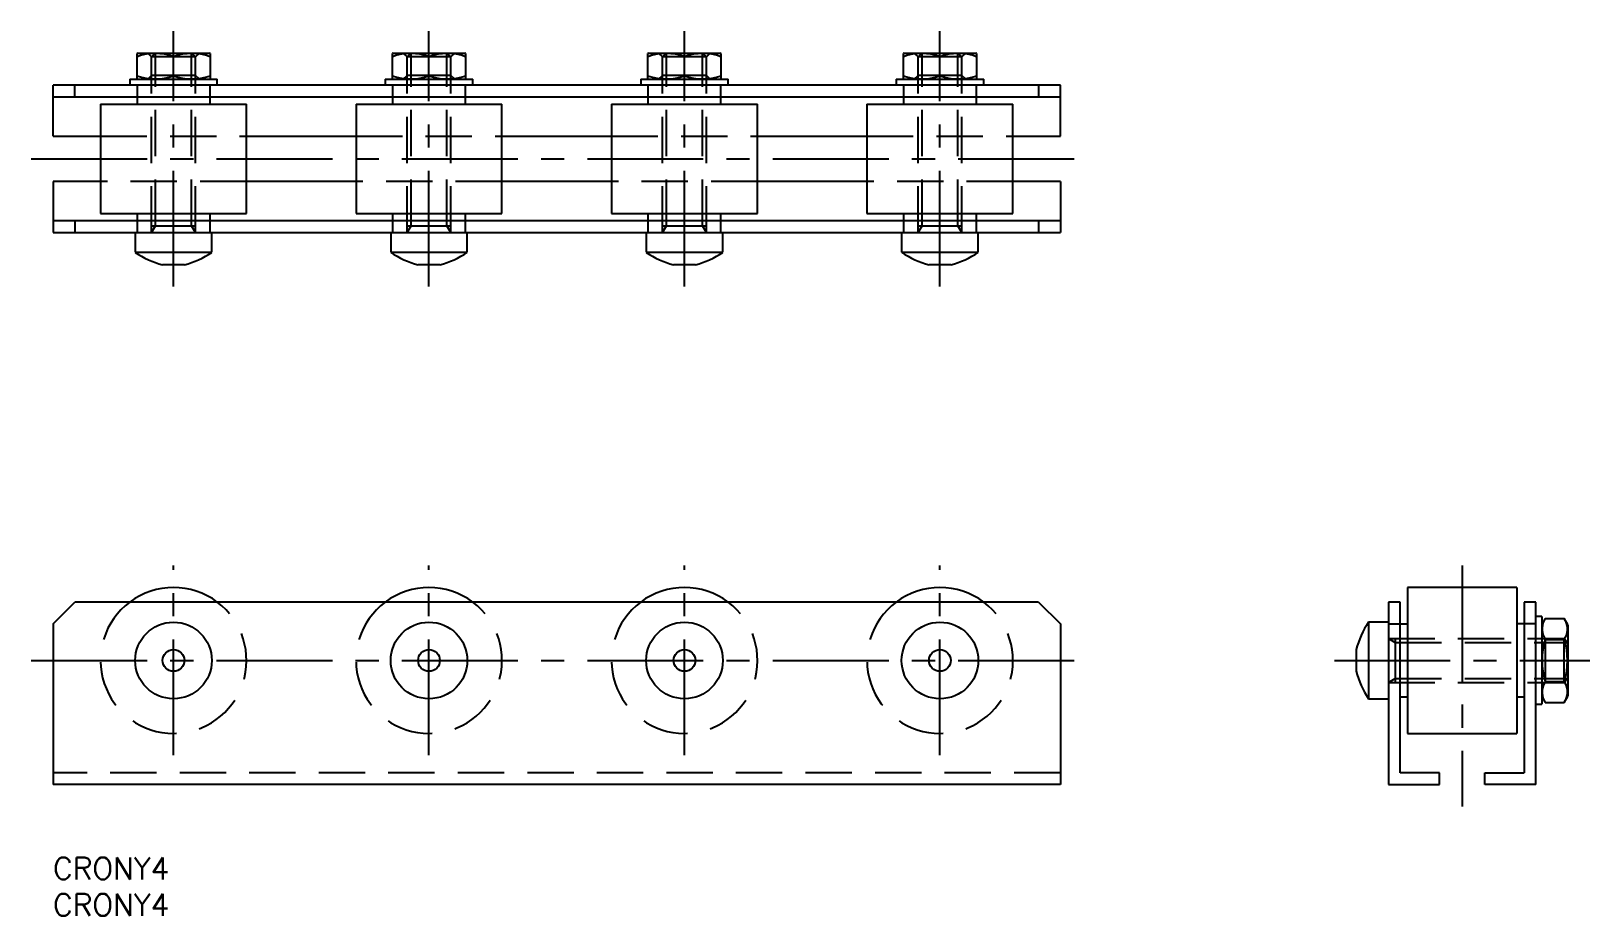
# Model space of a CAD drawing. Extents: x -3 to 211, y -8 to 113.
import ezdxf

# ---------------------------------------------------------------- set-up
doc = ezdxf.new("R2010")
doc.units = 0
doc.header["$LTSCALE"] = 0.5
doc.linetypes.add('CENTER', pattern=[50.8, 31.75, -6.35, 6.35, -6.35])
doc.linetypes.add('DASHED', pattern=[19.05, 12.7, -6.35])
for name, color, linetype in [('MSM_CENTER', 1, 'CENTER'), ('MSM_CONTINUOUS', 7, 'CONTINUOUS'), ('MSM_DASHED', 4, 'DASHED'), ('MSM_PART_NUMBER', 7, 'CONTINUOUS')]:
    doc.layers.add(name, color=color, linetype=linetype)
doc.styles.get("Standard").update_dxf_attribs({"font": 'txt.shx', "height": 3, "bigfont": 'bigfont.shx'})

# ---------------------------------------------------------------- blocks, each defined once
blk = doc.blocks.new('*U28')
at = {"layer": 'MSM_PART_NUMBER'}
blk.add_text('CRONY4', height=3, dxfattribs=at).set_placement((0, -3))
blk = doc.blocks.new('*U29')
at = {"layer": 'MSM_PART_NUMBER'}
blk.add_text('CRONY4', height=3, dxfattribs=at).set_placement((0, -8))

msp = doc.modelspace()

# ---------------------------------------------------------------- linework, layer by layer
at = {"layer": 'MSM_CENTER'}
for p, q in [((16.5, 78.24), (16.5, 113.24)), ((51.5, 78.24), (51.5, 113.24)), ((86.5, 78.24), (86.5, 113.24)), ((121.5, 78.24), (121.5, 113.24)), ((-3, 95.74), (141, 95.74)), ((16.5, 14), (16.5, 40)), ((51.5, 14), (51.5, 40)), ((86.5, 14), (86.5, 40)), ((121.5, 14), (121.5, 40)), ((193.03, 40), (193.03, 7)), ((-3, 27), (141, 27)), ((175.53, 27), (210.53, 27))]:
    msp.add_line(p, q, dxfattribs=at)
at = {"layer": 'MSM_CONTINUOUS'}
for p, q in [((11.6, 110.24), (11.5, 110.18)), ((11.5, 106.7), (11.5, 110.18)), ((11.6, 110.24), (21.4, 110.24)), ((16.5, 107.14), (16.5, 109.73)), ((21.5, 110.18), (21.4, 110.24)), ((21.5, 110.18), (21.5, 106.7)), ((46.6, 110.24), (46.5, 110.18)), ((46.5, 106.7), (46.5, 110.18)), ((46.6, 110.24), (56.4, 110.24)), ((51.5, 107.14), (51.5, 109.73)), ((56.5, 110.18), (56.4, 110.24)), ((56.5, 110.18), (56.5, 106.7)), ((81.6, 110.24), (81.5, 110.18)), ((81.5, 106.7), (81.5, 110.18)), ((81.6, 110.24), (91.4, 110.24)), ((86.5, 107.14), (86.5, 109.73)), ((91.5, 110.18), (91.4, 110.24)), ((91.5, 110.18), (91.5, 106.7)), ((116.6, 110.24), (116.5, 110.18)), ((116.5, 106.7), (116.5, 110.18)), ((116.6, 110.24), (126.4, 110.24)), ((121.5, 107.14), (121.5, 109.73)), ((126.5, 110.18), (126.4, 110.24)), ((126.5, 110.18), (126.5, 106.7)), ((0, 98.84), (0, 105.84)), ((138, 105.84), (0, 105.84)), ((3, 104.24), (3, 105.84)), ((10.5, 106.64), (10.5, 105.84)), ((10.5, 106.64), (22.5, 106.64)), ((11.5, 106.7), (11.6, 106.64)), ((21.4, 106.64), (21.5, 106.7)), ((22.5, 105.84), (22.5, 106.64)), ((45.5, 106.64), (45.5, 105.84)), ((45.5, 106.64), (57.5, 106.64)), ((46.5, 106.7), (46.6, 106.64)), ((56.4, 106.64), (56.5, 106.7)), ((57.5, 105.84), (57.5, 106.64)), ((80.5, 106.64), (80.5, 105.84)), ((80.5, 106.64), (92.5, 106.64)), ((81.5, 106.7), (81.6, 106.64)), ((91.4, 106.64), (91.5, 106.7)), ((92.5, 105.84), (92.5, 106.64)), ((115.5, 106.64), (115.5, 105.84)), ((115.5, 106.64), (127.5, 106.64)), ((116.5, 106.7), (116.6, 106.64)), ((126.4, 106.64), (126.5, 106.7)), ((127.5, 105.84), (127.5, 106.64)), ((135, 105.84), (135, 104.24)), ((138, 98.84), (138, 105.84)), ((0, 104.24), (138, 104.24)), ((6.5, 103.24), (6.5, 88.24)), ((6.5, 103.24), (26.5, 103.24)), ((11.5, 104.24), (11.5, 103.24)), ((21.5, 103.24), (21.5, 104.24)), ((26.5, 88.24), (26.5, 103.24)), ((41.5, 103.24), (41.5, 88.24)), ((41.5, 103.24), (61.5, 103.24)), ((46.5, 104.24), (46.5, 103.24)), ((56.5, 103.24), (56.5, 104.24)), ((61.5, 88.24), (61.5, 103.24)), ((76.5, 103.24), (76.5, 88.24)), ((76.5, 103.24), (96.5, 103.24)), ((81.5, 104.24), (81.5, 103.24)), ((91.5, 103.24), (91.5, 104.24)), ((96.5, 88.24), (96.5, 103.24)), ((111.5, 103.24), (111.5, 88.24)), ((111.5, 103.24), (131.5, 103.24)), ((116.5, 104.24), (116.5, 103.24)), ((126.5, 103.24), (126.5, 104.24)), ((131.5, 88.24), (131.5, 103.24)), ((0, 98.84), (6.5, 98.84)), ((26.5, 98.84), (41.5, 98.84)), ((61.5, 98.84), (76.5, 98.84)), ((96.5, 98.84), (111.5, 98.84)), ((131.5, 98.84), (138, 98.84)), ((0, 92.64), (0, 85.64)), ((6.5, 92.64), (0, 92.64)), ((41.5, 92.64), (26.5, 92.64)), ((76.5, 92.64), (61.5, 92.64)), ((111.5, 92.64), (96.5, 92.64)), ((138, 92.64), (131.5, 92.64)), ((138, 92.64), (138, 85.64)), ((6.5, 88.24), (26.5, 88.24)), ((11.5, 88.24), (11.5, 87.24)), ((21.5, 87.24), (21.5, 88.24)), ((41.5, 88.24), (61.5, 88.24)), ((46.5, 88.24), (46.5, 87.24)), ((56.5, 87.24), (56.5, 88.24)), ((76.5, 88.24), (96.5, 88.24)), ((81.5, 88.24), (81.5, 87.24)), ((91.5, 87.24), (91.5, 88.24)), ((111.5, 88.24), (131.5, 88.24)), ((116.5, 88.24), (116.5, 87.24)), ((126.5, 87.24), (126.5, 88.24)), ((138, 87.24), (0, 87.24)), ((0, 85.64), (138, 85.64)), ((3, 87.24), (3, 85.64)), ((11.25, 85.64), (11.25, 82.93)), ((21.75, 82.93), (21.75, 85.64)), ((46.25, 85.64), (46.25, 82.93)), ((56.75, 82.93), (56.75, 85.64)), ((81.25, 85.64), (81.25, 82.93)), ((91.75, 82.93), (91.75, 85.64)), ((116.25, 85.64), (116.25, 82.93)), ((126.75, 82.93), (126.75, 85.64)), ((135, 87.24), (135, 85.64)), ((11.25, 82.93), (21.75, 82.93)), ((15.01, 81.24), (17.99, 81.24)), ((46.25, 82.93), (56.75, 82.93)), ((50.01, 81.24), (52.99, 81.24)), ((81.25, 82.93), (91.75, 82.93)), ((85.01, 81.24), (87.99, 81.24)), ((116.25, 82.93), (126.75, 82.93)), ((120.01, 81.24), (122.99, 81.24)), ((185.53, 37), (185.53, 17)), ((200.53, 37), (185.53, 37)), ((200.53, 37), (200.53, 17)), ((0, 32), (3, 35)), ((135, 35), (3, 35)), ((135, 35), (138, 32)), ((184.53, 35), (182.93, 35)), ((182.93, 35), (182.93, 10)), ((184.53, 11.6), (184.53, 35)), ((201.53, 35), (201.53, 11.6)), ((203.13, 35), (201.53, 35)), ((203.13, 10), (203.13, 35)), ((180.22, 32.25), (180.22, 21.75)), ((182.93, 32.25), (180.22, 32.25)), ((203.93, 33), (203.13, 33)), ((203.93, 33), (203.93, 21)), ((204.43, 32.77), (203.93, 31.9)), ((204.43, 32.77), (207.02, 32.77)), ((207.53, 31.9), (207.02, 32.77)), ((0, 32), (0, 10)), ((138, 32), (138, 10)), ((182.93, 32), (185.53, 32)), ((203.13, 32), (200.53, 32)), ((207.53, 31.9), (207.53, 22.1)), ((178.53, 28.49), (178.53, 25.51)), ((204.43, 29.89), (207.02, 29.89)), ((204.43, 24.11), (207.02, 24.11)), ((180.22, 21.75), (182.93, 21.75)), ((184.53, 22), (185.53, 22)), ((200.53, 22), (201.53, 22)), ((203.93, 22.1), (204.43, 21.23)), ((207.02, 21.23), (207.53, 22.1)), ((203.13, 21), (203.93, 21)), ((204.43, 21.23), (207.02, 21.23)), ((185.53, 17), (200.53, 17)), ((189.93, 11.6), (184.53, 11.6)), ((189.93, 10), (189.93, 11.6)), ((196.13, 11.6), (201.53, 11.6)), ((196.13, 10), (196.13, 11.6)), ((138, 10), (0, 10)), ((182.93, 10), (189.93, 10)), ((203.13, 10), (196.13, 10))]:
    msp.add_line(p, q, dxfattribs=at)
for centre, radius in [((16.5, 27), 5.25), ((51.5, 27), 5.25), ((86.5, 27), 5.25), ((121.5, 27), 5.25), ((16.5, 27), 1.49), ((51.5, 27), 1.49), ((86.5, 27), 1.49), ((121.5, 27), 1.49)]:
    msp.add_circle(centre, radius, dxfattribs=at)
for centre, radius, start, end in [((14, 102.81), 7.37, 70.1592, 109.8408), ((19, 102.81), 7.37, 70.1592, 109.8408), ((49, 102.81), 7.37, 70.1592, 109.8408), ((54, 102.81), 7.37, 70.1592, 109.8408), ((84, 102.81), 7.37, 70.1592, 109.8408), ((89, 102.81), 7.37, 70.1592, 109.8408), ((119, 102.81), 7.37, 70.1592, 109.8408), ((124, 102.81), 7.37, 70.1592, 109.8408), ((14, 114.07), 7.37, 250.1592, 289.8408), ((19, 114.07), 7.37, 250.1592, 289.8408), ((49, 114.07), 7.37, 250.1592, 289.8408), ((54, 114.07), 7.37, 250.1592, 289.8408), ((84, 114.07), 7.37, 250.1592, 289.8408), ((89, 114.07), 7.37, 250.1592, 289.8408), ((119, 114.07), 7.37, 250.1592, 289.8408), ((124, 114.07), 7.37, 250.1592, 289.8408), ((18.04, 92.97), 12.12, 235.9445, 255.5214), ((14.96, 92.97), 12.12, 284.4786, 304.0555), ((53.04, 92.97), 12.12, 235.9445, 255.5214), ((49.96, 92.97), 12.12, 284.4786, 304.0555), ((88.04, 92.97), 12.12, 235.9445, 255.5214), ((84.96, 92.97), 12.12, 284.4786, 304.0555), ((123.04, 92.97), 12.12, 235.9445, 255.5214), ((119.96, 92.97), 12.12, 284.4786, 304.0555), ((16.5, 27), 10, 53.1301, 126.8699), ((51.5, 27), 10, 53.1301, 126.8699), ((86.5, 27), 10, 53.1301, 126.8699), ((121.5, 27), 10, 53.1301, 126.8699), ((190.26, 25.46), 12.12, 145.9445, 165.5214), ((206.54, 31.33), 2.56, 154.3574, 214.3573), ((204.91, 31.33), 2.56, 325.6427, 25.6426), ((213.59, 27), 9.61, 162.5124, 197.4876), ((197.86, 27), 9.61, 342.5124, 17.4876), ((190.26, 28.54), 12.12, 194.4786, 214.0555), ((206.54, 22.67), 2.56, 145.6427, 205.6426), ((204.91, 22.67), 2.56, 334.3574, 34.3573)]:
    msp.add_arc(centre, radius, start, end, dxfattribs=at)
at = {"layer": 'MSM_DASHED'}
for p, q in [((12.96, 110.24), (13.5, 109.7)), ((14.04, 110.24), (13.5, 109.7)), ((19.5, 109.7), (13.5, 109.7)), ((13.5, 85.64), (13.5, 109.7)), ((14.04, 86.58), (14.04, 110.24)), ((18.96, 110.24), (19.5, 109.7)), ((18.96, 86.58), (18.96, 110.24)), ((20.04, 110.24), (19.5, 109.7)), ((19.5, 85.64), (19.5, 109.7)), ((47.96, 110.24), (48.5, 109.7)), ((49.04, 110.24), (48.5, 109.7)), ((54.5, 109.7), (48.5, 109.7)), ((48.5, 85.64), (48.5, 109.7)), ((49.04, 86.58), (49.04, 110.24)), ((53.96, 110.24), (54.5, 109.7)), ((53.96, 86.58), (53.96, 110.24)), ((55.04, 110.24), (54.5, 109.7)), ((54.5, 85.64), (54.5, 109.7)), ((82.96, 110.24), (83.5, 109.7)), ((84.04, 110.24), (83.5, 109.7)), ((89.5, 109.7), (83.5, 109.7)), ((83.5, 85.64), (83.5, 109.7)), ((84.04, 86.58), (84.04, 110.24)), ((88.96, 110.24), (89.5, 109.7)), ((88.96, 86.58), (88.96, 110.24)), ((90.04, 110.24), (89.5, 109.7)), ((89.5, 85.64), (89.5, 109.7)), ((117.96, 110.24), (118.5, 109.7)), ((119.04, 110.24), (118.5, 109.7)), ((124.5, 109.7), (118.5, 109.7)), ((118.5, 85.64), (118.5, 109.7)), ((119.04, 86.58), (119.04, 110.24)), ((123.96, 110.24), (124.5, 109.7)), ((123.96, 86.58), (123.96, 110.24)), ((125.04, 110.24), (124.5, 109.7)), ((124.5, 85.64), (124.5, 109.7)), ((12.96, 106.64), (13.5, 107.18)), ((19.5, 107.18), (13.5, 107.18)), ((20.04, 106.64), (19.5, 107.18)), ((47.96, 106.64), (48.5, 107.18)), ((54.5, 107.18), (48.5, 107.18)), ((55.04, 106.64), (54.5, 107.18)), ((82.96, 106.64), (83.5, 107.18)), ((89.5, 107.18), (83.5, 107.18)), ((90.04, 106.64), (89.5, 107.18)), ((117.96, 106.64), (118.5, 107.18)), ((124.5, 107.18), (118.5, 107.18)), ((125.04, 106.64), (124.5, 107.18)), ((11.5, 105.84), (11.5, 104.24)), ((21.5, 104.24), (21.5, 105.84)), ((46.5, 105.84), (46.5, 104.24)), ((56.5, 104.24), (56.5, 105.84)), ((81.5, 105.84), (81.5, 104.24)), ((91.5, 104.24), (91.5, 105.84)), ((116.5, 105.84), (116.5, 104.24)), ((126.5, 104.24), (126.5, 105.84)), ((6.5, 98.84), (26.5, 98.84)), ((41.5, 98.84), (61.5, 98.84)), ((76.5, 98.84), (96.5, 98.84)), ((111.5, 98.84), (131.5, 98.84)), ((26.5, 92.64), (6.5, 92.64)), ((61.5, 92.64), (41.5, 92.64)), ((96.5, 92.64), (76.5, 92.64)), ((131.5, 92.64), (111.5, 92.64)), ((11.5, 87.24), (11.5, 85.64)), ((13.5, 86.58), (19.5, 86.58)), ((13.5, 85.64), (14.04, 86.58)), ((19.5, 85.64), (18.96, 86.58)), ((21.5, 85.64), (21.5, 87.24)), ((46.5, 87.24), (46.5, 85.64)), ((48.5, 86.58), (54.5, 86.58)), ((48.5, 85.64), (49.04, 86.58)), ((54.5, 85.64), (53.96, 86.58)), ((56.5, 85.64), (56.5, 87.24)), ((81.5, 87.24), (81.5, 85.64)), ((83.5, 86.58), (89.5, 86.58)), ((83.5, 85.64), (84.04, 86.58)), ((89.5, 85.64), (88.96, 86.58)), ((91.5, 85.64), (91.5, 87.24)), ((116.5, 87.24), (116.5, 85.64)), ((118.5, 86.58), (124.5, 86.58)), ((118.5, 85.64), (119.04, 86.58)), ((124.5, 85.64), (123.96, 86.58)), ((126.5, 85.64), (126.5, 87.24)), ((182.93, 30), (206.99, 30)), ((182.93, 30), (183.86, 29.46)), ((183.86, 30), (183.86, 24)), ((203.93, 30.54), (204.47, 30)), ((204.47, 24), (204.47, 30)), ((207.53, 30.54), (206.99, 30)), ((206.99, 24), (206.99, 30)), ((207.53, 29.46), (206.99, 30)), ((183.86, 29.46), (207.53, 29.46)), ((182.93, 24), (183.86, 24.54)), ((182.93, 24), (206.99, 24)), ((183.86, 24.54), (207.53, 24.54)), ((203.93, 23.46), (204.47, 24)), ((207.53, 24.54), (206.99, 24)), ((207.53, 23.46), (206.99, 24)), ((138, 11.6), (0, 11.6))]:
    msp.add_line(p, q, dxfattribs=at)
for centre in [(16.5, 27), (51.5, 27), (86.5, 27), (121.5, 27)]:
    msp.add_arc(centre, 10, 126.8699, 53.1301, dxfattribs=at)

# ---------------------------------------------------------------- block references
at = {"layer": 'MSM_CONTINUOUS'}
for name in ['*U28', '*U29']:
    msp.add_blockref(name, (0, 0), dxfattribs=at)

doc.saveas('drawing.dxf')
